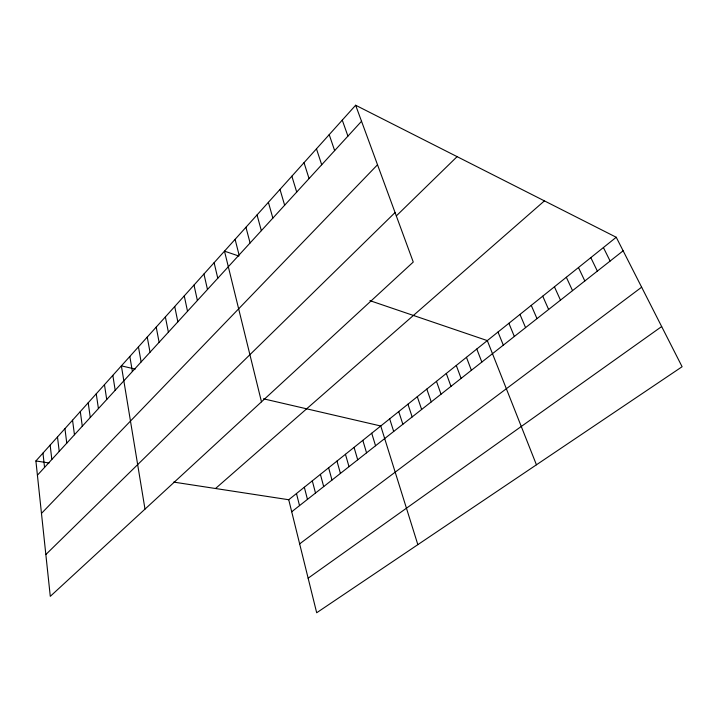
<?xml version="1.0" encoding="UTF-8"?>
<svg xmlns="http://www.w3.org/2000/svg" width="718" height="718" viewBox="0 0 718 718"><rect width="100%" height="100%" fill="white"/><g stroke="black" fill="none" stroke-linecap="round" stroke-linejoin="round"><path stroke-width="1.08" d="M355.643 105.241L413.263 262.052L50.287 596.344L35.9 460.956L355.643 105.241L616.241 237.263L682.1 366.727L316.683 612.759L288.735 499.737L616.241 237.263M37.417 475.208L361.531 121.27M41.473 513.397L377.515 164.763M45.844 554.538L395.071 212.537M396.309 215.93L457.106 156.641M215.526 488.509L544.415 200.878M291.714 511.772L623.134 250.806M299.648 543.876L641.641 287.191M308.139 578.187L661.664 326.555M35.9 460.956L49.066 462.975M173.666 482.092L288.735 499.737M135.199 369.079L121.369 365.866L145 509.116M263.443 398.804L380.755 425.989L417.84 544.648M238.879 256.048L224.492 251.156L261.478 401.838M369.887 300.636L487.307 340.601L536.436 464.797M603.416 247.548L610.12 261.047M590.824 257.636L597.358 271.099M578.466 267.545L584.829 280.962M566.34 277.265L572.533 290.646M554.431 286.805L560.471 300.142M542.736 296.175L548.624 309.476M531.257 305.374L536.992 318.639M519.976 314.421L525.567 327.632M508.9 323.297L514.339 336.473M498.005 332.021L503.318 345.152M476.788 349.029L481.841 362.06M466.458 357.313L471.376 370.3M456.289 365.453L461.091 378.404M446.3 373.468L450.976 386.365M436.472 381.339L441.031 394.2M342.271 120.13L347.925 136.124M426.806 389.093L431.249 401.901M329.212 134.652L334.651 150.618M417.293 396.713L421.637 409.475M407.941 404.207L412.168 416.925M316.467 148.832L321.7 164.763M398.732 411.585L402.861 424.257M389.677 418.845L393.697 431.464M304.019 162.681L309.054 178.576M371.718 433.232L375.55 445.761M291.867 176.197L296.705 192.065M362.823 440.367L366.557 452.843M279.993 189.408L284.642 205.231M354.064 447.386L357.708 459.807M345.448 454.288L349.002 466.664M268.388 202.323L272.858 218.101M336.966 461.082L340.431 473.413M328.62 467.777L331.994 480.055M257.044 214.942L261.343 230.675M320.399 474.365L323.692 486.598M245.951 227.283L250.088 242.962M312.303 480.854L315.507 493.042M304.324 487.244L307.457 499.378M235.1 239.345L239.076 254.989M296.471 493.535L299.523 505.625M214.108 262.707L217.787 278.243M203.948 274.007L207.484 289.489M193.995 285.073L197.396 300.501M184.257 295.915L187.524 311.289M174.716 306.523L177.858 321.844M165.373 316.925L168.389 332.183M156.219 327.112L159.118 342.306M147.244 337.092L150.026 352.233M138.448 346.875L141.123 361.953M129.823 356.469L132.399 371.484M112.834 375.37L115.194 390.269M104.46 384.686L106.722 399.513M96.248 393.823L98.42 408.587M88.197 402.78L90.28 417.481M80.299 411.567L82.292 426.205M72.545 420.183L74.457 434.758M64.943 428.646L66.765 443.15M57.485 436.948L59.226 451.389M50.152 445.097L51.822 459.475M42.963 453.103L44.552 467.409"/></g></svg>
